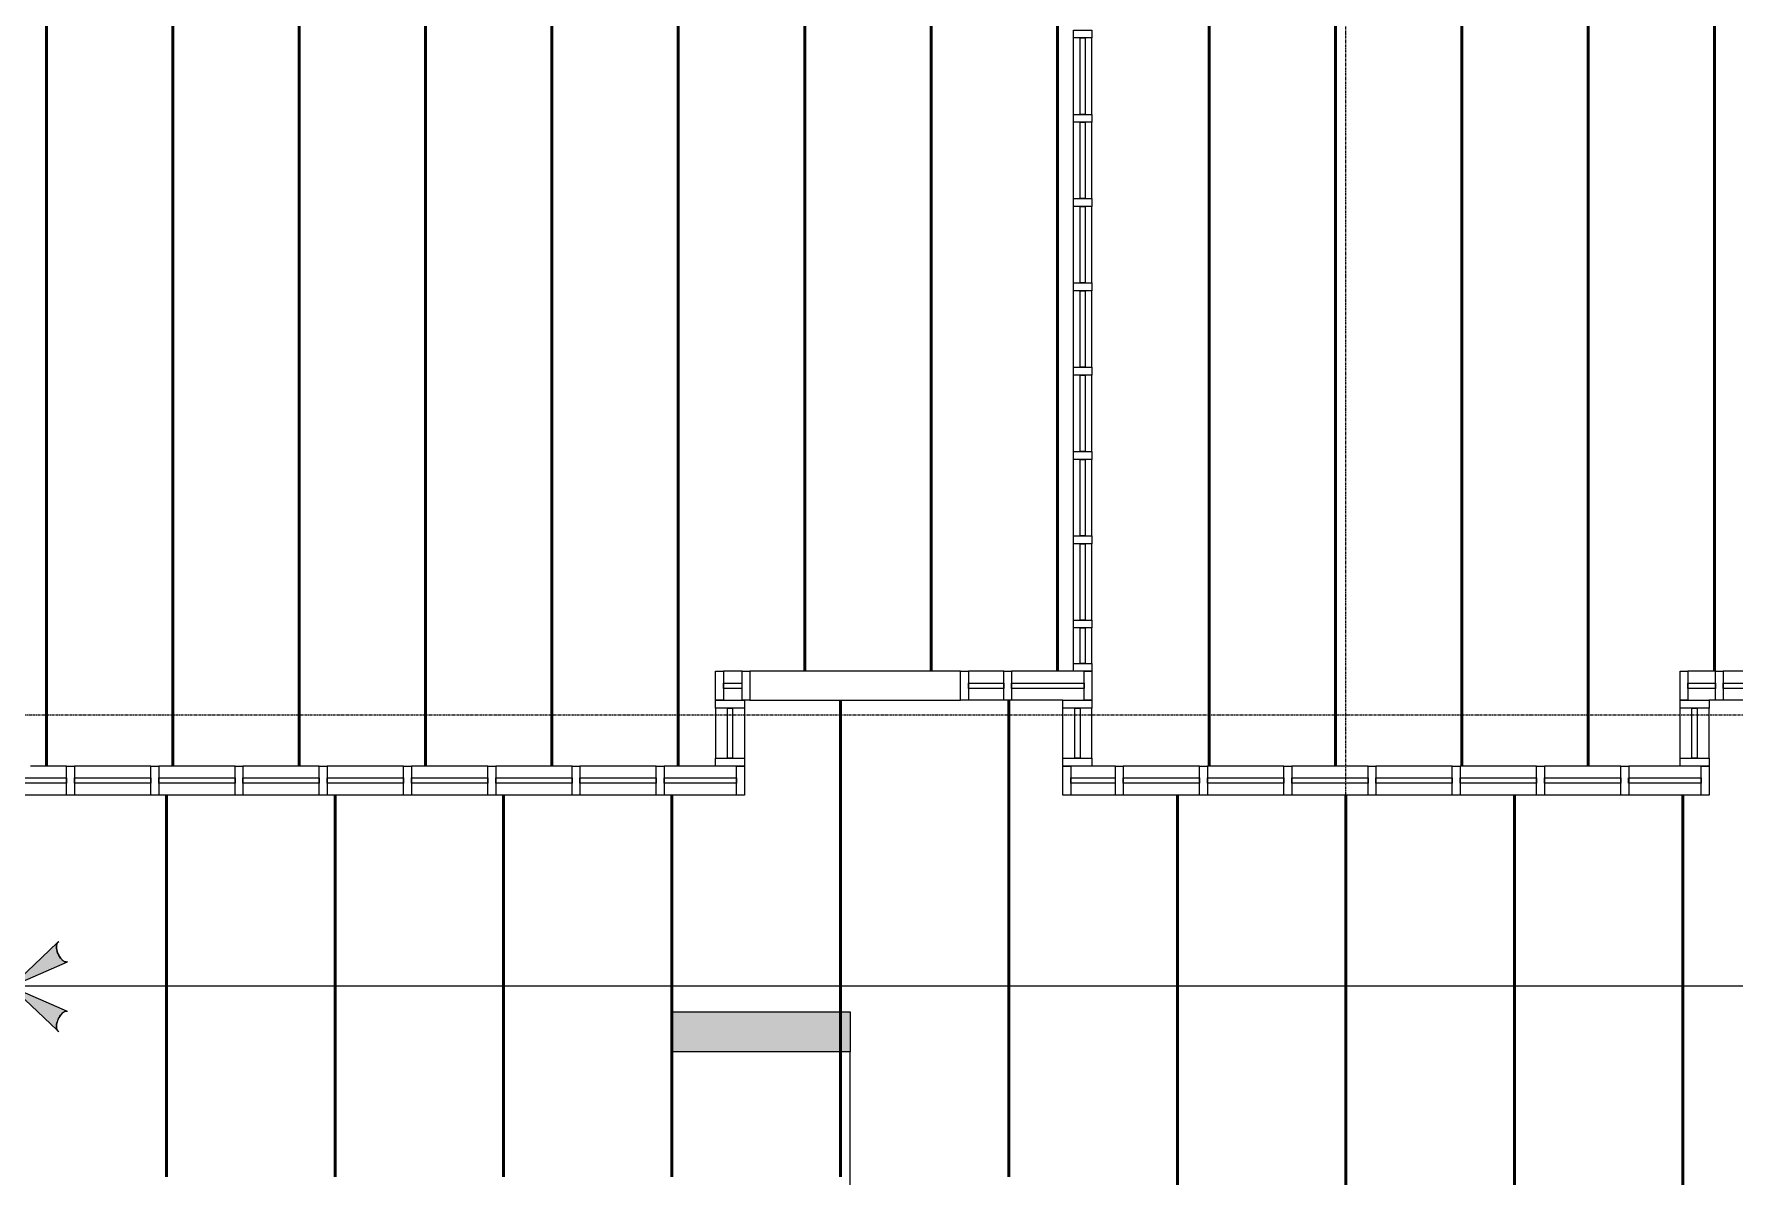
# Model space of a CAD drawing. Header units: inches. Extents: x -4036 to -1914, y 2 to 12338.
# Drawn here: x -3403.5 to -3080.6, y 10379.5 to 10596.5 of the extents above; entities that cross this region are included whole.
import ezdxf

# ---------------------------------------------------------------- set-up
doc = ezdxf.new("R2010")
doc.units = ezdxf.units.IN
doc.header["$MEASUREMENT"] = 0
doc.linetypes.add('Línea de rejilla', pattern=[0.875, 0.5, -0.125, 0.125, -0.125])
for name, color, linetype, lineweight in [('A-DETL-GENF', 92, 'Continuous', 9), ('A-GLAZ-CURT', 52, 'Continuous', 9), ('A-GLAZ-CWMG', 51, 'Continuous', 9), ('G-ANNO-SYMB', 111, 'Continuous', 9), ('S-BEAM', 12, 'Continuous', 9), ('S-BEAM-ANLY', 10, 'Continuous', 50), ('S-GRID', 1, 'Continuous', 9)]:
    doc.layers.add(name, color=color, linetype=linetype, lineweight=lineweight)

# ---------------------------------------------------------------- blocks, each defined once
blk = doc.blocks.new('System Panel - PlyWood-1273358-FRAMING PLAN - 2ND FLOOR')
at = {"layer": 'A-GLAZ-CURT', "lineweight": 18}
for p, q in [((-3.36, -0.5), (-3.36, 0.5)), ((-3.36, 0.5), (3.36, 0.5)), ((3.36, 0.5), (3.36, -0.5)), ((3.36, -0.5), (-3.36, -0.5))]:
    blk.add_line(p, q, dxfattribs=at)
blk = doc.blocks.new('Rectangular Mullion - 3 1_2_-735870-FRAMING PLAN - 2ND FLOOR')
at = {"layer": 'A-GLAZ-CWMG', "lineweight": 25}
for p, q in [((-1.5, 1.75), (0, 1.75)), ((-1.5, -1.75), (-1.5, 1.75)), ((0, 1.75), (0, -1.75)), ((0, -1.75), (-1.5, -1.75))]:
    blk.add_line(p, q, dxfattribs=at)
blk = doc.blocks.new('System Panel - PlyWood-764936-FRAMING PLAN - 2ND FLOOR')
at = {"layer": 'A-GLAZ-CURT', "lineweight": 18}
for p, q in [((-7.25, -0.5), (-7.25, 0.5)), ((-7.25, 0.5), (7.25, 0.5)), ((7.25, 0.5), (7.25, -0.5)), ((7.25, -0.5), (-7.25, -0.5))]:
    blk.add_line(p, q, dxfattribs=at)
blk = doc.blocks.new('Rectangular Mullion - 3 1_2_-1273355-FRAMING PLAN - 2ND FLOOR')
at = {"layer": 'A-GLAZ-CWMG'}
for p, q in [((-3206.07, 10477.04), (-3206.07, 10483.76)), ((-3202.57, 10477.04), (-3202.57, 10483.76))]:
    blk.add_line(p, q, dxfattribs=at)
blk = doc.blocks.new('Rectangular Mullion - 3 1_2_-735841-FRAMING PLAN - 2ND FLOOR')
at = {"layer": 'A-GLAZ-CWMG'}
for p, q in [((-3206.07, 10485.26), (-3206.07, 10499.76)), ((-3202.57, 10485.26), (-3202.57, 10499.76))]:
    blk.add_line(p, q, dxfattribs=at)
blk = doc.blocks.new('Rectangular Mullion - 3 1_2_-735844-FRAMING PLAN - 2ND FLOOR')
at = {"layer": 'A-GLAZ-CWMG', "lineweight": 25}
for p, q in [((0.75, 1.75), (-0.75, 1.75)), ((-0.75, 1.75), (-0.75, -1.75)), ((0.75, -1.75), (0.75, 1.75)), ((-0.75, -1.75), (0.75, -1.75))]:
    blk.add_line(p, q, dxfattribs=at)
blk = doc.blocks.new('System Panel - PlyWood-1273146-FRAMING PLAN - 2ND FLOOR')
at = {"layer": 'A-GLAZ-CURT', "lineweight": 18}
for p, q in [((-6.48, -0.5), (-6.48, 0.5)), ((-6.48, 0.5), (7.25, 0.5)), ((7.25, 0.5), (7.25, -0.5)), ((7.25, -0.5), (-6.48, -0.5))]:
    blk.add_line(p, q, dxfattribs=at)
blk = doc.blocks.new('System Panel - PlyWood-1273147-FRAMING PLAN - 2ND FLOOR')
at = {"layer": 'A-GLAZ-CURT', "lineweight": 18}
for p, q in [((-2.61, -0.5), (-2.61, 0.5)), ((-2.61, 0.5), (2.61, 0.5)), ((2.61, 0.5), (2.61, -0.5)), ((2.61, -0.5), (-2.61, -0.5))]:
    blk.add_line(p, q, dxfattribs=at)
blk = doc.blocks.new('Rectangular Mullion - 5 1_2_-1273139-FRAMING PLAN - 2ND FLOOR')
at = {"layer": 'A-GLAZ-CWMG'}
for p, q in [((-2797.92, 11742.74), (-2803.15, 11742.74)), ((-2797.92, 11737.24), (-2799.15, 11737.24))]:
    blk.add_line(p, q, dxfattribs=at)
blk = doc.blocks.new('Rectangular Mullion - 5 1_2_-V6-FRAMING PLAN - 2ND FLOOR')
at = {"layer": 'A-GLAZ-CWMG'}
for p, q in [((-2782.7, 11742.74), (-2796.42, 11742.74)), ((-2782.7, 11737.24), (-2796.42, 11737.24))]:
    blk.add_line(p, q, dxfattribs=at)
blk = doc.blocks.new('Rectangular Mullion - 5 1_2_-748986-FRAMING PLAN - 2ND FLOOR')
at = {"layer": 'A-GLAZ-CWMG', "lineweight": 25}
for p, q in [((0, 2.75), (-1.5, 2.75)), ((-1.5, 2.75), (-1.5, -2.75)), ((0, -2.75), (0, 2.75)), ((-1.5, -2.75), (0, -2.75))]:
    blk.add_line(p, q, dxfattribs=at)
blk = doc.blocks.new('Rectangular Mullion - 5 1_2_-748984-FRAMING PLAN - 2ND FLOOR')
at = {"layer": 'A-GLAZ-CWMG', "lineweight": 25}
for p, q in [((0.75, 2.75), (-0.75, 2.75)), ((-0.75, 2.75), (-0.75, -2.75)), ((0.75, -2.75), (0.75, 2.75)), ((-0.75, -2.75), (0.75, -2.75))]:
    blk.add_line(p, q, dxfattribs=at)
blk = doc.blocks.new('System Panel - PlyWood-1273104-FRAMING PLAN - 2ND FLOOR')
at = {"layer": 'A-GLAZ-CURT', "lineweight": 18}
for p, q in [((-4.75, -0.5), (-4.75, 0.5)), ((-4.75, 0.5), (4.75, 0.5)), ((4.75, 0.5), (4.75, -0.5)), ((4.75, -0.5), (-4.75, -0.5))]:
    blk.add_line(p, q, dxfattribs=at)
blk = doc.blocks.new('Rectangular Mullion - 5 1_2_-1273105-FRAMING PLAN - 2ND FLOOR')
at = {"layer": 'A-GLAZ-CWMG'}
for p, q in [((-2738.67, 11726.24), (-2738.67, 11735.74)), ((-2733.17, 11726.24), (-2733.17, 11735.74))]:
    blk.add_line(p, q, dxfattribs=at)
blk = doc.blocks.new('Rectangular Mullion - 5 1_2_-753149-FRAMING PLAN - 2ND FLOOR')
at = {"layer": 'A-GLAZ-CWMG', "lineweight": 25}
for p, q in [((0, 2.75), (-1.5, 2.75)), ((-1.5, 2.75), (-1.5, -2.75)), ((0, -2.75), (0, 2.75)), ((-1.5, -2.75), (0, -2.75))]:
    blk.add_line(p, q, dxfattribs=at)
blk = doc.blocks.new('Rectangular Mullion - 5 1_2_-753150-FRAMING PLAN - 2ND FLOOR')
at = {"layer": 'A-GLAZ-CWMG', "lineweight": 25}
for p, q in [((-1.5, 2.75), (0, 2.75)), ((-1.5, -2.75), (-1.5, 2.75)), ((0, 2.75), (0, -2.75)), ((0, -2.75), (-1.5, -2.75))]:
    blk.add_line(p, q, dxfattribs=at)
blk = doc.blocks.new('System Panel - PlyWood-764934-FRAMING PLAN - 2ND FLOOR')
at = {"layer": 'A-GLAZ-CURT', "lineweight": 18}
for p, q in [((-6.88, -0.5), (-6.88, 0.5)), ((-6.88, 0.5), (6.88, 0.5)), ((6.88, 0.5), (6.88, -0.5)), ((6.88, -0.5), (-6.88, -0.5))]:
    blk.add_line(p, q, dxfattribs=at)
blk = doc.blocks.new('Rectangular Mullion - 5 1_2_-1273963-FRAMING PLAN - 2ND FLOOR')
at = {"layer": 'A-GLAZ-CWMG'}
for p, q in [((-3198.12, 10457.54), (-3202.57, 10457.54)), ((-3198.12, 10452.04), (-3206.57, 10452.04))]:
    blk.add_line(p, q, dxfattribs=at)
blk = doc.blocks.new('Rectangular Mullion - 5 1_2_-V4-FRAMING PLAN - 2ND FLOOR')
at = {"layer": 'A-GLAZ-CWMG'}
for p, q in [((-2715.41, 11724.74), (-2725.16, 11724.74)), ((-2711.41, 11719.24), (-2725.16, 11719.24))]:
    blk.add_line(p, q, dxfattribs=at)
blk = doc.blocks.new('Rectangular Mullion - 5 1_2_-748981-FRAMING PLAN - 2ND FLOOR')
at = {"layer": 'A-GLAZ-CWMG'}
for p, q in [((-2522.7, 11828.21), (-2522.7, 11813.71)), ((-2517.2, 11828.21), (-2517.2, 11813.71))]:
    blk.add_line(p, q, dxfattribs=at)
blk = doc.blocks.new('Rectangular Mullion - 5 1_2_-748987-FRAMING PLAN - 2ND FLOOR')
at = {"layer": 'A-GLAZ-CWMG', "lineweight": 25}
for p, q in [((-1.5, 2.75), (0, 2.75)), ((-1.5, -2.75), (-1.5, 2.75)), ((0, 2.75), (0, -2.75)), ((0, -2.75), (-1.5, -2.75))]:
    blk.add_line(p, q, dxfattribs=at)
blk = doc.blocks.new('System Panel - PlyWood-1273972-FRAMING PLAN - 2ND FLOOR')
at = {"layer": 'A-GLAZ-CURT', "lineweight": 18}
for p, q in [((-7.25, -0.5), (-7.25, 0.5)), ((-7.25, 0.5), (-0.55, 0.5)), ((-0.55, 0.5), (-0.55, -0.5)), ((-0.55, -0.5), (-7.25, -0.5))]:
    blk.add_line(p, q, dxfattribs=at)
blk = doc.blocks.new('Rectangular Mullion - 5 1_2_-V46-FRAMING PLAN - 2ND FLOOR')
at = {"layer": 'A-GLAZ-CWMG'}
blk.add_line((-3269.02, 10475.54), (-3272.55, 10475.54), dxfattribs=at)
blk = doc.blocks.new('Rectangular Mullion - 5 1_2_-V47-FRAMING PLAN - 2ND FLOOR')
at = {"layer": 'A-GLAZ-CWMG'}
for p, q in [((-3206.07, 10475.54), (-3217.82, 10475.54)), ((-3208.07, 10470.04), (-3217.82, 10470.04))]:
    blk.add_line(p, q, dxfattribs=at)
blk = doc.blocks.new('Rectangular Mullion - 5 1_2_-V48-FRAMING PLAN - 2ND FLOOR')
at = {"layer": 'A-GLAZ-CWMG'}
for p, q in [((-3219.32, 10475.54), (-3226.02, 10475.54)), ((-3219.32, 10470.04), (-3226.02, 10470.04))]:
    blk.add_line(p, q, dxfattribs=at)
blk = doc.blocks.new('Rectangular Mullion - 5 1_2_-748983-FRAMING PLAN - 2ND FLOOR')
at = {"layer": 'A-GLAZ-CWMG'}
for p, q in [((-2749.17, 11742.74), (-2765.17, 11742.74)), ((-2765.17, 11737.24), (-2749.17, 11737.24))]:
    blk.add_line(p, q, dxfattribs=at)
blk = doc.blocks.new('Rectangular Mullion - 5 1_2_-749712-FRAMING PLAN - 2ND FLOOR')
at = {"layer": 'A-GLAZ-CWMG', "lineweight": 25}
for p, q in [((0, 2.75), (-1.5, 2.75)), ((-1.5, 2.75), (-1.5, -2.75)), ((0, -2.75), (0, 2.75)), ((-1.5, -2.75), (0, -2.75))]:
    blk.add_line(p, q, dxfattribs=at)
blk = doc.blocks.new('Rectangular Mullion - 5 1_2_-749713-FRAMING PLAN - 2ND FLOOR')
at = {"layer": 'A-GLAZ-CWMG', "lineweight": 25}
for p, q in [((-1.5, 2.75), (0, 2.75)), ((-1.5, -2.75), (-1.5, 2.75)), ((0, 2.75), (0, -2.75)), ((0, -2.75), (-1.5, -2.75))]:
    blk.add_line(p, q, dxfattribs=at)
blk = doc.blocks.new('System Panel - PlyWood-1273986-FRAMING PLAN - 2ND FLOOR')
at = {"layer": 'A-GLAZ-CURT', "lineweight": 18}
for p, q in [((-4.44, -0.5), (-4.44, 0.5)), ((-4.44, 0.5), (4.44, 0.5)), ((4.44, 0.5), (4.44, -0.5)), ((4.44, -0.5), (-4.44, -0.5))]:
    blk.add_line(p, q, dxfattribs=at)
blk = doc.blocks.new('Rectangular Mullion - 5 1_2_-1273984-FRAMING PLAN - 2ND FLOOR')
at = {"layer": 'A-GLAZ-CWMG'}
for p, q in [((-3397.3, 10457.54), (-3404.17, 10457.54)), ((-3397.3, 10452.04), (-3406.17, 10452.04))]:
    blk.add_line(p, q, dxfattribs=at)
blk = doc.blocks.new('TRUSS - 22_-1507224-FRAMING PLAN - 2ND FLOOR')
at = {"layer": 'S-BEAM'}
for p, q in [((-160.51, 0), (-183.66, 0)), ((27.72, 0), (-155.01, 0)), ((32.18, 0), (29.29, 0)), ((183.94, 0), (33.74, 0))]:
    blk.add_line(p, q, dxfattribs=at)
blk = doc.blocks.new('TRUSS - 22_-V61-FRAMING PLAN - 2ND FLOOR')
at = {"layer": 'S-BEAM'}
for p, q in [((-160.5125, 0), (-183.6625, 0)), ((183.9375, 0), (-155.0125, 0))]:
    blk.add_line(p, q, dxfattribs=at)
blk = doc.blocks.new('TRUSS - 22_-1507207-FRAMING PLAN - 2ND FLOOR')
at = {"layer": 'S-BEAM'}
for p, q in [((-169.5125, 0), (-192.6625, 0)), ((192.9375, 0), (-164.0125, 0))]:
    blk.add_line(p, q, dxfattribs=at)
blk = doc.blocks.new('TRUSS - 22_-V62-FRAMING PLAN - 2ND FLOOR')
at = {"layer": 'S-BEAM'}
for p, q in [((-169.51, 0), (-192.66, 0)), ((19.67, 0), (-164.01, 0)), ((22.75, 0), (20.71, 0)), ((192.94, 0), (23.79, 0))]:
    blk.add_line(p, q, dxfattribs=at)
blk = doc.blocks.new('TRUSS - 22_-V63-FRAMING PLAN - 2ND FLOOR')
at = {"layer": 'S-BEAM'}
for p, q in [((164.0125, 0), (-192.9375, 0)), ((192.6625, 0), (169.5125, 0))]:
    blk.add_line(p, q, dxfattribs=at)
blk = doc.blocks.new('TRUSS - 22_-V64-FRAMING PLAN - 2ND FLOOR')
at = {"layer": 'S-BEAM'}
for p, q in [((155.0125, 0), (-183.9375, 0)), ((183.6625, 0), (160.5125, 0))]:
    blk.add_line(p, q, dxfattribs=at)
blk = doc.blocks.new('System Panel - PlyWood-1273965-FRAMING PLAN - 2ND FLOOR')
at = {"layer": 'A-GLAZ-CURT', "lineweight": 18}
for p, q in [((-4.22, -0.5), (-4.22, 0.5)), ((-4.22, 0.5), (4.22, 0.5)), ((4.22, 0.5), (4.22, -0.5)), ((4.22, -0.5), (-4.22, -0.5))]:
    blk.add_line(p, q, dxfattribs=at)
blk = doc.blocks.new('System Panel - PlyWood-1273983-FRAMING PLAN - 2ND FLOOR')
at = {"layer": 'A-GLAZ-CURT', "lineweight": 18}
for p, q in [((-0.91, -0.5), (-0.91, 0.5)), ((-0.91, 0.5), (2.61, 0.5)), ((2.61, 0.5), (2.61, -0.5)), ((2.61, -0.5), (-0.91, -0.5))]:
    blk.add_line(p, q, dxfattribs=at)
blk = doc.blocks.new('Rectangular Mullion - 5 1_2_-1273970-FRAMING PLAN - 2ND FLOOR')
at = {"layer": 'A-GLAZ-CWMG'}
for p, q in [((-3227.52, 10475.54), (-3234.57, 10475.54)), ((-3234.57, 10470.04), (-3227.52, 10470.04))]:
    blk.add_line(p, q, dxfattribs=at)
blk = doc.blocks.new('Rectangular Mullion - 5 1_2_-1273976-FRAMING PLAN - 2ND FLOOR')
at = {"layer": 'A-GLAZ-CWMG'}
for p, q in [((-3266.57, 10475.54), (-3267.52, 10475.54)), ((-3267.52, 10470.04), (-3266.57, 10470.04))]:
    blk.add_line(p, q, dxfattribs=at)
blk = doc.blocks.new('TRUSSES - TRUSSES-1505260-FRAMING PLAN - 2ND FLOOR')
at = {"layer": 'A-DETL-GENF'}
h = blk.add_hatch(color=256, dxfattribs=at)
h.paths.add_polyline_path([(474.71, 8.4), (474.8, 8.17), (474.85, 7.9), (474.82, 7.25), (474.62, 6.53), (474.28, 5.84), (473.85, 5.27), (473.39, 4.9), (473.16, 4.81), (472.95, 4.79), (472.76, 4.83), (483.31, 0.23)], flags=0)
h.paths.add_polyline_path([(483.31, 0), (472.95, -4.56), (473.16, -4.59), (473.39, -4.68), (473.62, -4.83), (474.08, -5.31), (474.47, -5.95), (474.74, -6.66), (474.85, -7.36), (474.8, -7.95), (474.71, -8.17)], flags=0)
for p, q in [((474.71, 8.4), (474.43, 8.66)), ((483.31, 0.23), (474.71, 8.4)), ((472.76, 4.83), (483.31, 0.23)), ((12.85, 0), (483.31, 0)), ((483.31, 0), (472.76, -4.6)), ((474.71, -8.17), (483.31, 0)), ((474.71, -8.17), (474.43, -8.43))]:
    blk.add_line(p, q, dxfattribs=at)
for centre, major_axis, start_param, end_param in [((473.6, 6.74), (0.84, 1.91), 5.767326, 6.283185), ((473.6, 6.74), (0.84, 1.91), 4.729651, 5.224453), ((473.6, 6.74), (0.84, 1.91), 5.251857, 5.755279), ((473.6, 6.74), (0.84, 1.91), 3.141593, 3.652293), ((473.6, 6.74), (0.84, 1.91), 3.673425, 4.171554), ((473.6, 6.74), (0.84, 1.91), 4.203055, 4.696194), ((473.6, -6.52), (-0.84, 1.91), 5.772485, 6.283185), ((473.6, -6.52), (-0.84, 1.91), 5.253224, 5.751353), ((473.6, -6.52), (-0.84, 1.91), 4.728584, 5.221723), ((473.6, -6.52), (-0.84, 1.91), 4.200325, 4.695127), ((473.6, -6.52), (-0.84, 1.91), 3.141593, 3.657452), ((473.6, -6.52), (-0.84, 1.91), 3.669499, 4.172921)]:
    blk.add_ellipse(centre, major_axis=major_axis, ratio=0.493649, start_param=start_param, end_param=end_param, dxfattribs=at)
for points, knots in [([(474.71, 8.4), (474.74, 8.33), (474.8, 8.18), (474.87, 7.82), (474.85, 7.26), (474.64, 6.52), (474.31, 5.84), (473.91, 5.3), (473.5, 4.94), (473.16, 4.79), (472.92, 4.78), (472.81, 4.81), (472.76, 4.83)], [0, 0, 0, 0, 0.066667, 0.133333, 0.266667, 0.4, 0.533333, 0.65, 0.766667, 0.883333, 0.941667, 1, 1, 1, 1]), ([(472.76, -4.6), (472.82, -4.58), (472.94, -4.55), (473.16, -4.57), (473.39, -4.67), (473.7, -4.87), (474.09, -5.28), (474.49, -5.93), (474.79, -6.73), (474.88, -7.41), (474.83, -7.9), (474.75, -8.09), (474.71, -8.17)], [0, 0, 0, 0, 0.066667, 0.133333, 0.2, 0.266667, 0.4, 0.533333, 0.666667, 0.833333, 0.916667, 1, 1, 1, 1])]:
    blk.add_open_spline(points, degree=3, knots=knots, dxfattribs=at)
blk = doc.blocks.new('Vista de diseño - Extremo final de sección - Rellenado-14997-FRAMING PLAN - 2ND FLOOR')
at = {"layer": 'G-ANNO-SYMB'}
blk.add_hatch(color=256, dxfattribs=at).paths.add_polyline_path([(0, 0.3543), (0, 0), (-0.0787, 0), (-0.0787, 0.3543)], flags=0)
for p, q in [((0, 0.3543), (-0.0787, 0.3543)), ((-0.0787, 0.3543), (-0.0787, 0)), ((0, 0), (0, 0.3543)), ((-0.0787, 0), (0, 0))]:
    blk.add_line(p, q, dxfattribs=at)

msp = doc.modelspace()

# ---------------------------------------------------------------- linework, layer by layer
at = {"layer": 'G-ANNO-SYMB'}
msp.add_line((-3248.45, 10328.19), (-3248.45, 10403.31), dxfattribs=at)
at = {"layer": 'S-BEAM-ANLY', "color": 7}
for p, q in [((-3377.12, 10813.41), (-3377.12, 10487.54)), ((-3353.12, 10813.41), (-3353.12, 10487.54)), ((-3329.12, 10813.41), (-3329.12, 10487.54)), ((-3305.12, 10813.41), (-3305.12, 10487.54)), ((-3281.12, 10813.41), (-3281.12, 10487.54)), ((-3257.12, 10813.41), (-3257.12, 10505.54)), ((-3233.12, 10813.41), (-3233.12, 10505.54)), ((-3180.32, 10487.54), (-3180.32, 10813.41)), ((-3156.32, 10487.54), (-3156.32, 10813.41)), ((-3132.32, 10487.54), (-3132.32, 10813.41)), ((-3108.32, 10487.54), (-3108.32, 10813.41)), ((-3084.32, 10505.54), (-3084.32, 10813.41)), ((-3401.12, 10626.69), (-3401.12, 10487.54)), ((-3209.12, 10625.74), (-3209.12, 10505.54)), ((-3257.12, 10505.54), (-3257.12, 10475.54)), ((-3233.12, 10505.54), (-3233.12, 10475.54)), ((-3209.12, 10505.54), (-3209.12, 10475.54)), ((-3084.32, 10475.54), (-3084.32, 10505.54)), ((-3401.12, 10487.54), (-3401.12, 10457.54)), ((-3377.12, 10487.54), (-3377.12, 10457.54)), ((-3353.12, 10487.54), (-3353.12, 10457.54)), ((-3329.12, 10487.54), (-3329.12, 10457.54)), ((-3305.12, 10487.54), (-3305.12, 10457.54)), ((-3281.12, 10487.54), (-3281.12, 10457.54)), ((-3180.32, 10457.54), (-3180.32, 10487.54)), ((-3156.32, 10457.54), (-3156.32, 10487.54)), ((-3132.32, 10457.54), (-3132.32, 10487.54)), ((-3108.32, 10457.54), (-3108.32, 10487.54)), ((-3250.32, 10447.41), (-3250.32, 10470.04)), ((-3218.32, 10447.41), (-3218.32, 10470.04)), ((-3378.32, 10433.91), (-3378.32, 10452.04)), ((-3346.32, 10433.91), (-3346.32, 10452.04)), ((-3314.32, 10433.91), (-3314.32, 10452.04)), ((-3282.32, 10433.91), (-3282.32, 10452.04)), ((-3186.32, 10429.41), (-3186.32, 10452.04)), ((-3154.32, 10429.41), (-3154.32, 10452.04)), ((-3122.32, 10429.41), (-3122.32, 10452.04)), ((-3090.32, 10429.41), (-3090.32, 10452.04)), ((-3250.32, 10402.16), (-3250.32, 10447.41)), ((-3218.32, 10402.16), (-3218.32, 10447.41)), ((-3378.32, 10397.66), (-3378.32, 10433.91)), ((-3346.32, 10397.66), (-3346.32, 10433.91)), ((-3314.32, 10397.66), (-3314.32, 10433.91)), ((-3282.32, 10397.66), (-3282.32, 10433.91)), ((-3186.32, 10384.16), (-3186.32, 10429.41)), ((-3154.32, 10384.16), (-3154.32, 10429.41)), ((-3122.32, 10384.16), (-3122.32, 10429.41)), ((-3090.32, 10384.16), (-3090.32, 10429.41)), ((-3250.32, 10379.54), (-3250.32, 10402.16)), ((-3218.32, 10379.54), (-3218.32, 10402.16)), ((-3378.32, 10379.54), (-3378.32, 10397.66)), ((-3346.32, 10379.54), (-3346.32, 10397.66)), ((-3314.32, 10379.54), (-3314.32, 10397.66)), ((-3282.32, 10379.54), (-3282.32, 10397.66)), ((-3186.32, 10361.54), (-3186.32, 10384.16)), ((-3154.32, 10361.54), (-3154.32, 10384.16)), ((-3122.32, 10361.54), (-3122.32, 10384.16)), ((-3090.32, 10361.54), (-3090.32, 10384.16))]:
    msp.add_line(p, q, dxfattribs=at)
at = {"layer": 'S-GRID', "linetype": 'Línea de rejilla'}
for p, q in [((-3154.32, 9786.33), (-3154.32, 12288.56)), ((-1959.43, 10467.19), (-3987.13, 10467.19))]:
    msp.add_line(p, q, dxfattribs=at)

# ---------------------------------------------------------------- block references
at = {"layer": 'A-DETL-GENF', "rotation": 180}
msp.add_blockref('TRUSSES - TRUSSES-1505260-FRAMING PLAN - 2ND FLOOR', (-2924.37, 10415.79), dxfattribs=at)
at = {"layer": 'A-GLAZ-CURT'}
for name, p, rotation in [('System Panel - PlyWood-764936-FRAMING PLAN - 2ND FLOOR', (-3204.32, 10588.51), 90.00000000000011), ('System Panel - PlyWood-764936-FRAMING PLAN - 2ND FLOOR', (-3204.32, 10572.51), 90.00000000000011), ('System Panel - PlyWood-764936-FRAMING PLAN - 2ND FLOOR', (-3204.32, 10556.51), 90.00000000000011), ('System Panel - PlyWood-764936-FRAMING PLAN - 2ND FLOOR', (-3204.32, 10540.51), 90.00000000000011), ('System Panel - PlyWood-764936-FRAMING PLAN - 2ND FLOOR', (-3204.32, 10524.51), 90.00000000000011), ('System Panel - PlyWood-764936-FRAMING PLAN - 2ND FLOOR', (-3204.32, 10508.51), 90.00000000000011), ('System Panel - PlyWood-764936-FRAMING PLAN - 2ND FLOOR', (-3204.32, 10492.51), 90.00000000000011), ('System Panel - PlyWood-1273358-FRAMING PLAN - 2ND FLOOR', (-3204.32, 10480.4), 90.00000000000011), ('System Panel - PlyWood-1273983-FRAMING PLAN - 2ND FLOOR', (-3269.94, 10472.79), 180), ('System Panel - PlyWood-1273972-FRAMING PLAN - 2ND FLOOR', (-3226.57, 10472.79), 180), ('System Panel - PlyWood-764934-FRAMING PLAN - 2ND FLOOR', (-3210.95, 10472.79), 180), ('System Panel - PlyWood-1273147-FRAMING PLAN - 2ND FLOOR', (-3086.76, 10472.79), 180), ('System Panel - PlyWood-1273146-FRAMING PLAN - 2ND FLOOR', (-3075.4, 10472.79), 180), ('System Panel - PlyWood-1273104-FRAMING PLAN - 2ND FLOOR', (-3271.3, 10463.79), 270), ('System Panel - PlyWood-1273104-FRAMING PLAN - 2ND FLOOR', (-3205.32, 10463.79), 90), ('System Panel - PlyWood-1273104-FRAMING PLAN - 2ND FLOOR', (-3088.12, 10463.79), 270), ('System Panel - PlyWood-1273986-FRAMING PLAN - 2ND FLOOR', (-3401.74, 10454.79), 180), ('System Panel - PlyWood-764936-FRAMING PLAN - 2ND FLOOR', (-3388.55, 10454.79), 180), ('System Panel - PlyWood-764936-FRAMING PLAN - 2ND FLOOR', (-3372.55, 10454.79), 180), ('System Panel - PlyWood-764936-FRAMING PLAN - 2ND FLOOR', (-3356.55, 10454.79), 180), ('System Panel - PlyWood-764936-FRAMING PLAN - 2ND FLOOR', (-3340.55, 10454.79), 180), ('System Panel - PlyWood-764936-FRAMING PLAN - 2ND FLOOR', (-3324.55, 10454.79), 180), ('System Panel - PlyWood-764936-FRAMING PLAN - 2ND FLOOR', (-3308.55, 10454.79), 180), ('System Panel - PlyWood-764936-FRAMING PLAN - 2ND FLOOR', (-3292.55, 10454.79), 180), ('System Panel - PlyWood-764934-FRAMING PLAN - 2ND FLOOR', (-3276.92, 10454.79), 180), ('System Panel - PlyWood-1273965-FRAMING PLAN - 2ND FLOOR', (-3202.35, 10454.79), 180), ('System Panel - PlyWood-764936-FRAMING PLAN - 2ND FLOOR', (-3189.37, 10454.79), 180), ('System Panel - PlyWood-764936-FRAMING PLAN - 2ND FLOOR', (-3173.37, 10454.79), 180), ('System Panel - PlyWood-764936-FRAMING PLAN - 2ND FLOOR', (-3157.37, 10454.79), 180), ('System Panel - PlyWood-764936-FRAMING PLAN - 2ND FLOOR', (-3141.37, 10454.79), 180), ('System Panel - PlyWood-764936-FRAMING PLAN - 2ND FLOOR', (-3125.37, 10454.79), 180), ('System Panel - PlyWood-764936-FRAMING PLAN - 2ND FLOOR', (-3109.37, 10454.79), 180), ('System Panel - PlyWood-764934-FRAMING PLAN - 2ND FLOOR', (-3093.75, 10454.79), 180)]:
    msp.add_blockref(name, p, dxfattribs=dict(at, rotation=rotation))
at = {"layer": 'A-GLAZ-CWMG', "extrusion": (0, 0, -1)}
for name, p, rotation in [('Rectangular Mullion - 3 1_2_-735844-FRAMING PLAN - 2ND FLOOR', (3204.32, 10596.51), 89.9999999999999), ('Rectangular Mullion - 3 1_2_-735844-FRAMING PLAN - 2ND FLOOR', (3204.32, 10580.51), 89.9999999999999), ('Rectangular Mullion - 3 1_2_-735844-FRAMING PLAN - 2ND FLOOR', (3204.32, 10564.51), 89.9999999999999), ('Rectangular Mullion - 3 1_2_-735844-FRAMING PLAN - 2ND FLOOR', (3204.32, 10548.51), 89.9999999999999), ('Rectangular Mullion - 3 1_2_-735844-FRAMING PLAN - 2ND FLOOR', (3204.32, 10532.51), 89.9999999999999), ('Rectangular Mullion - 3 1_2_-735844-FRAMING PLAN - 2ND FLOOR', (3204.32, 10516.51), 89.9999999999999), ('Rectangular Mullion - 3 1_2_-735844-FRAMING PLAN - 2ND FLOOR', (3204.32, 10500.51), 89.9999999999999), ('Rectangular Mullion - 3 1_2_-735844-FRAMING PLAN - 2ND FLOOR', (3204.32, 10484.51), 89.9999999999999), ('Rectangular Mullion - 5 1_2_-753149-FRAMING PLAN - 2ND FLOOR', (3205.32, 10470.04), 90), ('Rectangular Mullion - 5 1_2_-753149-FRAMING PLAN - 2ND FLOOR', (3271.3, 10457.54), 270), ('Rectangular Mullion - 5 1_2_-753149-FRAMING PLAN - 2ND FLOOR', (3088.12, 10457.54), 270)]:
    msp.add_blockref(name, p, dxfattribs=dict(at, rotation=rotation))
at = {"layer": 'A-GLAZ-CWMG'}
for name, p in [('Rectangular Mullion - 3 1_2_-735841-FRAMING PLAN - 2ND FLOOR', (0, 96)), ('Rectangular Mullion - 3 1_2_-735841-FRAMING PLAN - 2ND FLOOR', (0, 80)), ('Rectangular Mullion - 3 1_2_-735841-FRAMING PLAN - 2ND FLOOR', (0, 64)), ('Rectangular Mullion - 3 1_2_-735841-FRAMING PLAN - 2ND FLOOR', (0, 48)), ('Rectangular Mullion - 3 1_2_-735841-FRAMING PLAN - 2ND FLOOR', (0, 32)), ('Rectangular Mullion - 3 1_2_-735841-FRAMING PLAN - 2ND FLOOR', (0, 16)), ('Rectangular Mullion - 3 1_2_-735841-FRAMING PLAN - 2ND FLOOR', (0, 0)), ('Rectangular Mullion - 3 1_2_-1273355-FRAMING PLAN - 2ND FLOOR', (0, 0)), ('Rectangular Mullion - 5 1_2_-V46-FRAMING PLAN - 2ND FLOOR', (0, 0)), ('Rectangular Mullion - 5 1_2_-749713-FRAMING PLAN - 2ND FLOOR', (-3267.52, 10472.79)), ('Rectangular Mullion - 5 1_2_-1273976-FRAMING PLAN - 2ND FLOOR', (0, 0)), ('Rectangular Mullion - 5 1_2_-748983-FRAMING PLAN - 2ND FLOOR', (-501.4, -1267.2)), ('Rectangular Mullion - 5 1_2_-748983-FRAMING PLAN - 2ND FLOOR', (-485.4, -1267.2)), ('Rectangular Mullion - 5 1_2_-1273970-FRAMING PLAN - 2ND FLOOR', (0, 0)), ('Rectangular Mullion - 5 1_2_-V48-FRAMING PLAN - 2ND FLOOR', (0, 0)), ('Rectangular Mullion - 5 1_2_-V47-FRAMING PLAN - 2ND FLOOR', (0, 0)), ('Rectangular Mullion - 5 1_2_-748987-FRAMING PLAN - 2ND FLOOR', (-3202.57, 10472.79)), ('Rectangular Mullion - 5 1_2_-1273139-FRAMING PLAN - 2ND FLOOR', (-286.23, -1267.2)), ('Rectangular Mullion - 5 1_2_-V6-FRAMING PLAN - 2ND FLOOR', (-286.23, -1267.2)), ('Rectangular Mullion - 5 1_2_-1273105-FRAMING PLAN - 2ND FLOOR', (-469.4, -1267.2)), ('Rectangular Mullion - 5 1_2_-1273984-FRAMING PLAN - 2ND FLOOR', (0, 0)), ('Rectangular Mullion - 5 1_2_-V4-FRAMING PLAN - 2ND FLOOR', (-558.64, -1267.2)), ('Rectangular Mullion - 5 1_2_-748987-FRAMING PLAN - 2ND FLOOR', (-3268.55, 10454.79)), ('Rectangular Mullion - 5 1_2_-1273963-FRAMING PLAN - 2ND FLOOR', (0, 0)), ('Rectangular Mullion - 5 1_2_-V4-FRAMING PLAN - 2ND FLOOR', (-375.46, -1267.2)), ('Rectangular Mullion - 5 1_2_-748987-FRAMING PLAN - 2ND FLOOR', (-3085.37, 10454.79))]:
    msp.add_blockref(name, p, dxfattribs=at)
for name, p, rotation in [('Rectangular Mullion - 3 1_2_-735870-FRAMING PLAN - 2ND FLOOR', (-3204.32, 10475.54), 270.0000000000001), ('Rectangular Mullion - 5 1_2_-753150-FRAMING PLAN - 2ND FLOOR', (-3271.3, 10470.04), 90), ('Rectangular Mullion - 5 1_2_-1273105-FRAMING PLAN - 2ND FLOOR', (-6007.22, 22194.78), 180), ('Rectangular Mullion - 5 1_2_-753150-FRAMING PLAN - 2ND FLOOR', (-3088.12, 10470.04), 90), ('Rectangular Mullion - 5 1_2_-1273105-FRAMING PLAN - 2ND FLOOR', (-5824.05, 22194.78), 180), ('Rectangular Mullion - 5 1_2_-748981-FRAMING PLAN - 2ND FLOOR', (-15209.51, 7934.84), 270), ('Rectangular Mullion - 5 1_2_-748981-FRAMING PLAN - 2ND FLOOR', (-15193.51, 7934.84), 270), ('Rectangular Mullion - 5 1_2_-748981-FRAMING PLAN - 2ND FLOOR', (-15177.51, 7934.84), 270), ('Rectangular Mullion - 5 1_2_-748981-FRAMING PLAN - 2ND FLOOR', (-15161.51, 7934.84), 270), ('Rectangular Mullion - 5 1_2_-748981-FRAMING PLAN - 2ND FLOOR', (-15145.51, 7934.84), 270), ('Rectangular Mullion - 5 1_2_-748981-FRAMING PLAN - 2ND FLOOR', (-15129.51, 7934.84), 270), ('Rectangular Mullion - 5 1_2_-748981-FRAMING PLAN - 2ND FLOOR', (-15113.51, 7934.84), 270), ('Rectangular Mullion - 5 1_2_-753150-FRAMING PLAN - 2ND FLOOR', (-3205.32, 10457.54), 270), ('Rectangular Mullion - 5 1_2_-748981-FRAMING PLAN - 2ND FLOOR', (-15010.34, 7934.84), 270), ('Rectangular Mullion - 5 1_2_-748981-FRAMING PLAN - 2ND FLOOR', (-14994.34, 7934.84), 270), ('Rectangular Mullion - 5 1_2_-748981-FRAMING PLAN - 2ND FLOOR', (-14978.34, 7934.84), 270), ('Rectangular Mullion - 5 1_2_-748981-FRAMING PLAN - 2ND FLOOR', (-14962.34, 7934.84), 270), ('Rectangular Mullion - 5 1_2_-748981-FRAMING PLAN - 2ND FLOOR', (-14946.34, 7934.84), 270), ('Rectangular Mullion - 5 1_2_-748981-FRAMING PLAN - 2ND FLOOR', (-14930.34, 7934.84), 270)]:
    msp.add_blockref(name, p, dxfattribs=dict(at, rotation=rotation))
at = {"layer": 'A-GLAZ-CWMG', "extrusion": (0, 0, -1)}
for name, p in [('Rectangular Mullion - 5 1_2_-748986-FRAMING PLAN - 2ND FLOOR', (3274.05, 10472.79)), ('Rectangular Mullion - 5 1_2_-749712-FRAMING PLAN - 2ND FLOOR', (3227.52, 10472.79)), ('Rectangular Mullion - 5 1_2_-748984-FRAMING PLAN - 2ND FLOOR', (3218.57, 10472.79)), ('Rectangular Mullion - 5 1_2_-748986-FRAMING PLAN - 2ND FLOOR', (3090.87, 10472.79)), ('Rectangular Mullion - 5 1_2_-748984-FRAMING PLAN - 2ND FLOOR', (3083.4, 10472.79)), ('Rectangular Mullion - 5 1_2_-748984-FRAMING PLAN - 2ND FLOOR', (3396.55, 10454.79)), ('Rectangular Mullion - 5 1_2_-748984-FRAMING PLAN - 2ND FLOOR', (3380.55, 10454.79)), ('Rectangular Mullion - 5 1_2_-748984-FRAMING PLAN - 2ND FLOOR', (3364.55, 10454.79)), ('Rectangular Mullion - 5 1_2_-748984-FRAMING PLAN - 2ND FLOOR', (3348.55, 10454.79)), ('Rectangular Mullion - 5 1_2_-748984-FRAMING PLAN - 2ND FLOOR', (3332.55, 10454.79)), ('Rectangular Mullion - 5 1_2_-748984-FRAMING PLAN - 2ND FLOOR', (3316.55, 10454.79)), ('Rectangular Mullion - 5 1_2_-748984-FRAMING PLAN - 2ND FLOOR', (3300.55, 10454.79)), ('Rectangular Mullion - 5 1_2_-748984-FRAMING PLAN - 2ND FLOOR', (3284.55, 10454.79)), ('Rectangular Mullion - 5 1_2_-748986-FRAMING PLAN - 2ND FLOOR', (3208.07, 10454.79)), ('Rectangular Mullion - 5 1_2_-748984-FRAMING PLAN - 2ND FLOOR', (3197.37, 10454.79)), ('Rectangular Mullion - 5 1_2_-748984-FRAMING PLAN - 2ND FLOOR', (3181.37, 10454.79)), ('Rectangular Mullion - 5 1_2_-748984-FRAMING PLAN - 2ND FLOOR', (3165.37, 10454.79)), ('Rectangular Mullion - 5 1_2_-748984-FRAMING PLAN - 2ND FLOOR', (3149.37, 10454.79)), ('Rectangular Mullion - 5 1_2_-748984-FRAMING PLAN - 2ND FLOOR', (3133.37, 10454.79)), ('Rectangular Mullion - 5 1_2_-748984-FRAMING PLAN - 2ND FLOOR', (3117.37, 10454.79)), ('Rectangular Mullion - 5 1_2_-748984-FRAMING PLAN - 2ND FLOOR', (3101.37, 10454.79))]:
    msp.add_blockref(name, p, dxfattribs=at)
at = {"layer": 'G-ANNO-SYMB', "extrusion": (0, 0, -1), "xscale": 95.99999999999994, "yscale": 95.99999999999994, "zscale": 95.99999999999994, "rotation": 270.0000000000002}
msp.add_blockref('Vista de diseño - Extremo final de sección - Rellenado-14997-FRAMING PLAN - 2ND FLOOR', (3248.45, 10403.31), dxfattribs=at)
at = {"layer": 'S-BEAM'}
for name, p, rotation in [('TRUSS - 22_-V62-FRAMING PLAN - 2ND FLOOR', (-3401.12, 10650.48), 270.0000000000004), ('TRUSS - 22_-1507207-FRAMING PLAN - 2ND FLOOR', (-3377.12, 10650.48), 270.0000000000004), ('TRUSS - 22_-1507207-FRAMING PLAN - 2ND FLOOR', (-3353.12, 10650.48), 270.0000000000004), ('TRUSS - 22_-1507207-FRAMING PLAN - 2ND FLOOR', (-3329.12, 10650.48), 270.0000000000004), ('TRUSS - 22_-1507207-FRAMING PLAN - 2ND FLOOR', (-3305.12, 10650.48), 270.0000000000004), ('TRUSS - 22_-1507207-FRAMING PLAN - 2ND FLOOR', (-3281.12, 10650.48), 270.0000000000004), ('TRUSS - 22_-V61-FRAMING PLAN - 2ND FLOOR', (-3257.12, 10659.48), 270.0000000000004), ('TRUSS - 22_-V61-FRAMING PLAN - 2ND FLOOR', (-3233.12, 10659.48), 270.0000000000004), ('TRUSS - 22_-1507224-FRAMING PLAN - 2ND FLOOR', (-3209.12, 10659.48), 270.0000000000004), ('TRUSS - 22_-V63-FRAMING PLAN - 2ND FLOOR', (-3180.32, 10650.48), 90.0000000000004), ('TRUSS - 22_-V63-FRAMING PLAN - 2ND FLOOR', (-3156.32, 10650.48), 90.0000000000004), ('TRUSS - 22_-V63-FRAMING PLAN - 2ND FLOOR', (-3132.32, 10650.48), 90.0000000000004), ('TRUSS - 22_-V63-FRAMING PLAN - 2ND FLOOR', (-3108.32, 10650.48), 90.0000000000004), ('TRUSS - 22_-V64-FRAMING PLAN - 2ND FLOOR', (-3084.32, 10659.48), 90.00000000000031)]:
    msp.add_blockref(name, p, dxfattribs=dict(at, rotation=rotation))

doc.saveas('drawing.dxf')
